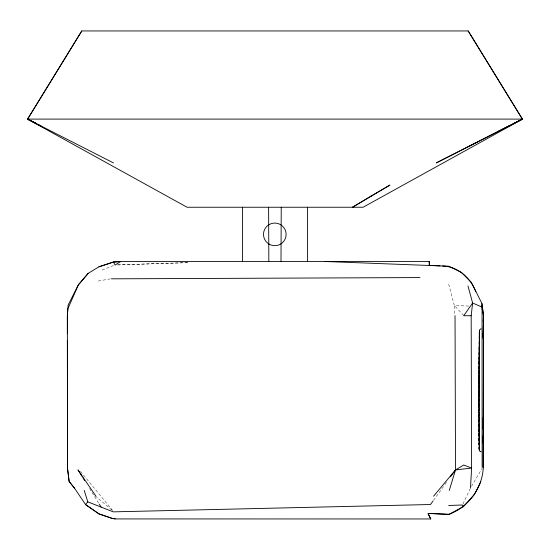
<?xml version="1.0" encoding="UTF-8"?>
<svg xmlns="http://www.w3.org/2000/svg" width="550" height="550" viewBox="0 0 550 550"><rect width="100%" height="100%" fill="white"/><g stroke="black" fill="none" stroke-linecap="round" stroke-linejoin="round"><path stroke-width="0.41" stroke-dasharray="2.75 2.06" d="M479.098 448.367L479.167 332.007L479.387 329.56L481.367 328.591L479.387 329.56L479.236 333.843L479.167 332.007L478.981 427.817L478.555 439.409L479.236 451.096L481.298 452.059L479.311 451.11L479.098 448.367L479.167 341.433L479.469 351.986L478.871 364.244M479.311 369.786L479.469 424.518L478.981 449.646L479.311 450.622L481.319 451.598M479.311 420.104L479.167 332.007M479.167 446.662L479.311 451.11L479.167 333.692L479.311 330.041L481.326 329.058M478.981 449.646L478.486 407.062L479.167 333.692L479.469 338.353L479.036 348.446M479.311 442.283L478.486 407.062L479.311 330.041L478.486 407.062L479.036 432.568M479.167 356.152L479.236 330.846M479.036 406.45L479.036 369.297L479.236 385.619M479.311 450.622C479.002 415.236 478.108 379.871 479.311 344.472M479.236 451.096L479.387 446.71L478.555 439.409L479.236 424.758M478.486 407.062L479.311 384.869M479.167 439.409L479.167 424.511M462.935 504.027L470.312 488.517M471.529 486.303L482.109 468.38M433.469 500.362L444.489 485.141M444.991 484.454L446.497 482.377M102.073 270.05L114.152 265.293M98.237 281.036L110.598 278.829M187.413 262.618L116.614 264.935L189.413 262.618M468.724 306.082L454.3 305.429L448.498 283.353M95.157 495.77L112.09 510.249M463.739 315.535L454.3 305.429L454.946 315.741M80.438 471.377L113.389 511.362M89.547 488.469L98.897 503.498M479.078 348.267L479.311 370.356"/><path stroke-width="0.82" d="M440.041 265.904L429.296 265.32L429.261 261.498L120.739 261.498L113.472 262.048L98.931 266.798L88.151 273.377L78.203 285.099L68.152 305.023L67.368 315.741L67.375 333.754M482.144 309.499L482.144 305.374L483.512 315.741L483.168 336.944M325.077 261.498L448.772 266.221L461.478 272.47L471.384 282.452L481.951 303.566L483.512 315.741L483.168 337.397M483.292 467.72L483.512 315.741L483.189 321.606M483.512 315.741L483.223 468.531C481.91 488.984 467.906 507.306 448.772 514.442L429.536 513.446M280.995 261.498L281.236 207.247M483.175 428.959L483.196 417.361M483.168 443.362L483.147 435.882M470.491 488.008L471.611 468.057L471.178 315.741L472.615 302.995L467.961 285.972M483.154 338.876L483.216 333.266M449.261 490.469L455.51 469.927L455.036 315.741M480.837 481.731L474.402 494.519L463.416 506.646L449.137 514.264L428.051 513.459L430.767 518.959L428.223 514.058M27.541 119.103L81.819 30.951M432.967 501.057L430.464 504.515L113.252 511.857L87.78 501.854L84.226 490.359M450.505 476.843L455.51 469.927L463.739 465.025L471.611 468.057L455.51 469.927L433.579 496.189M87.78 501.854L85.525 504.543L98.897 513.837L112.262 518.444L115.404 518.904M88.227 273.322L78.437 284.776L67.829 308.859L67.347 315.741L67.519 468.538L69.121 481.415L74.394 488.008L85.58 504.625L98.931 513.865L112.262 518.437L115.527 518.918M513.336 123.75L522.5 119.103L363.089 207.247L187.083 207.247L27.5 119.103L522.5 119.103L468.105 30.951M470.002 145.853L476.864 142.361M498.135 131.505L508.805 126.081M522.5 119.103L436.329 162.91L522.252 119.103L468.256 30.951L81.744 30.951L27.672 119.103L36.802 123.75M98.897 266.826L113.279 262.075L120.739 261.498L115.094 265.045L113.472 262.048M448.669 505.491L462.344 504.989L463.416 506.646M111.416 278.829L420.007 277.578M471.178 315.741L463.739 315.741L472.615 302.995L482.068 307.086L482.144 467.335M430.767 518.959L116.174 518.925M442.523 266.042C457.469 266.145 470.848 278.059 475.784 291.754M36.651 123.75L27.5 119.103L113.451 162.91M38.177 124.527L41.229 126.081M74.504 488.187L69.169 481.587L67.437 467.569L67.375 340.622M95.838 496.079L77.969 469.851L81.977 476.293M82.864 477.723L84.652 480.59M99.344 504.219L101.124 507.079M483.203 334.049L483.491 335.706M481.951 303.566L482.068 307.086M429.261 261.498L429.296 265.32M268.606 207.247L268.84 261.498M307.546 207.247L307.546 261.498M242.454 207.247L242.454 261.498M370.92 196.164L352.536 207.247L389.916 185.082L370.92 196.164M269.143 244.166A11.309 11.309 0 0 0 286.11 234.376A11.309 11.309 0 0 0 269.143 224.579A11.309 11.309 0 0 0 269.143 244.166"/></g></svg>
